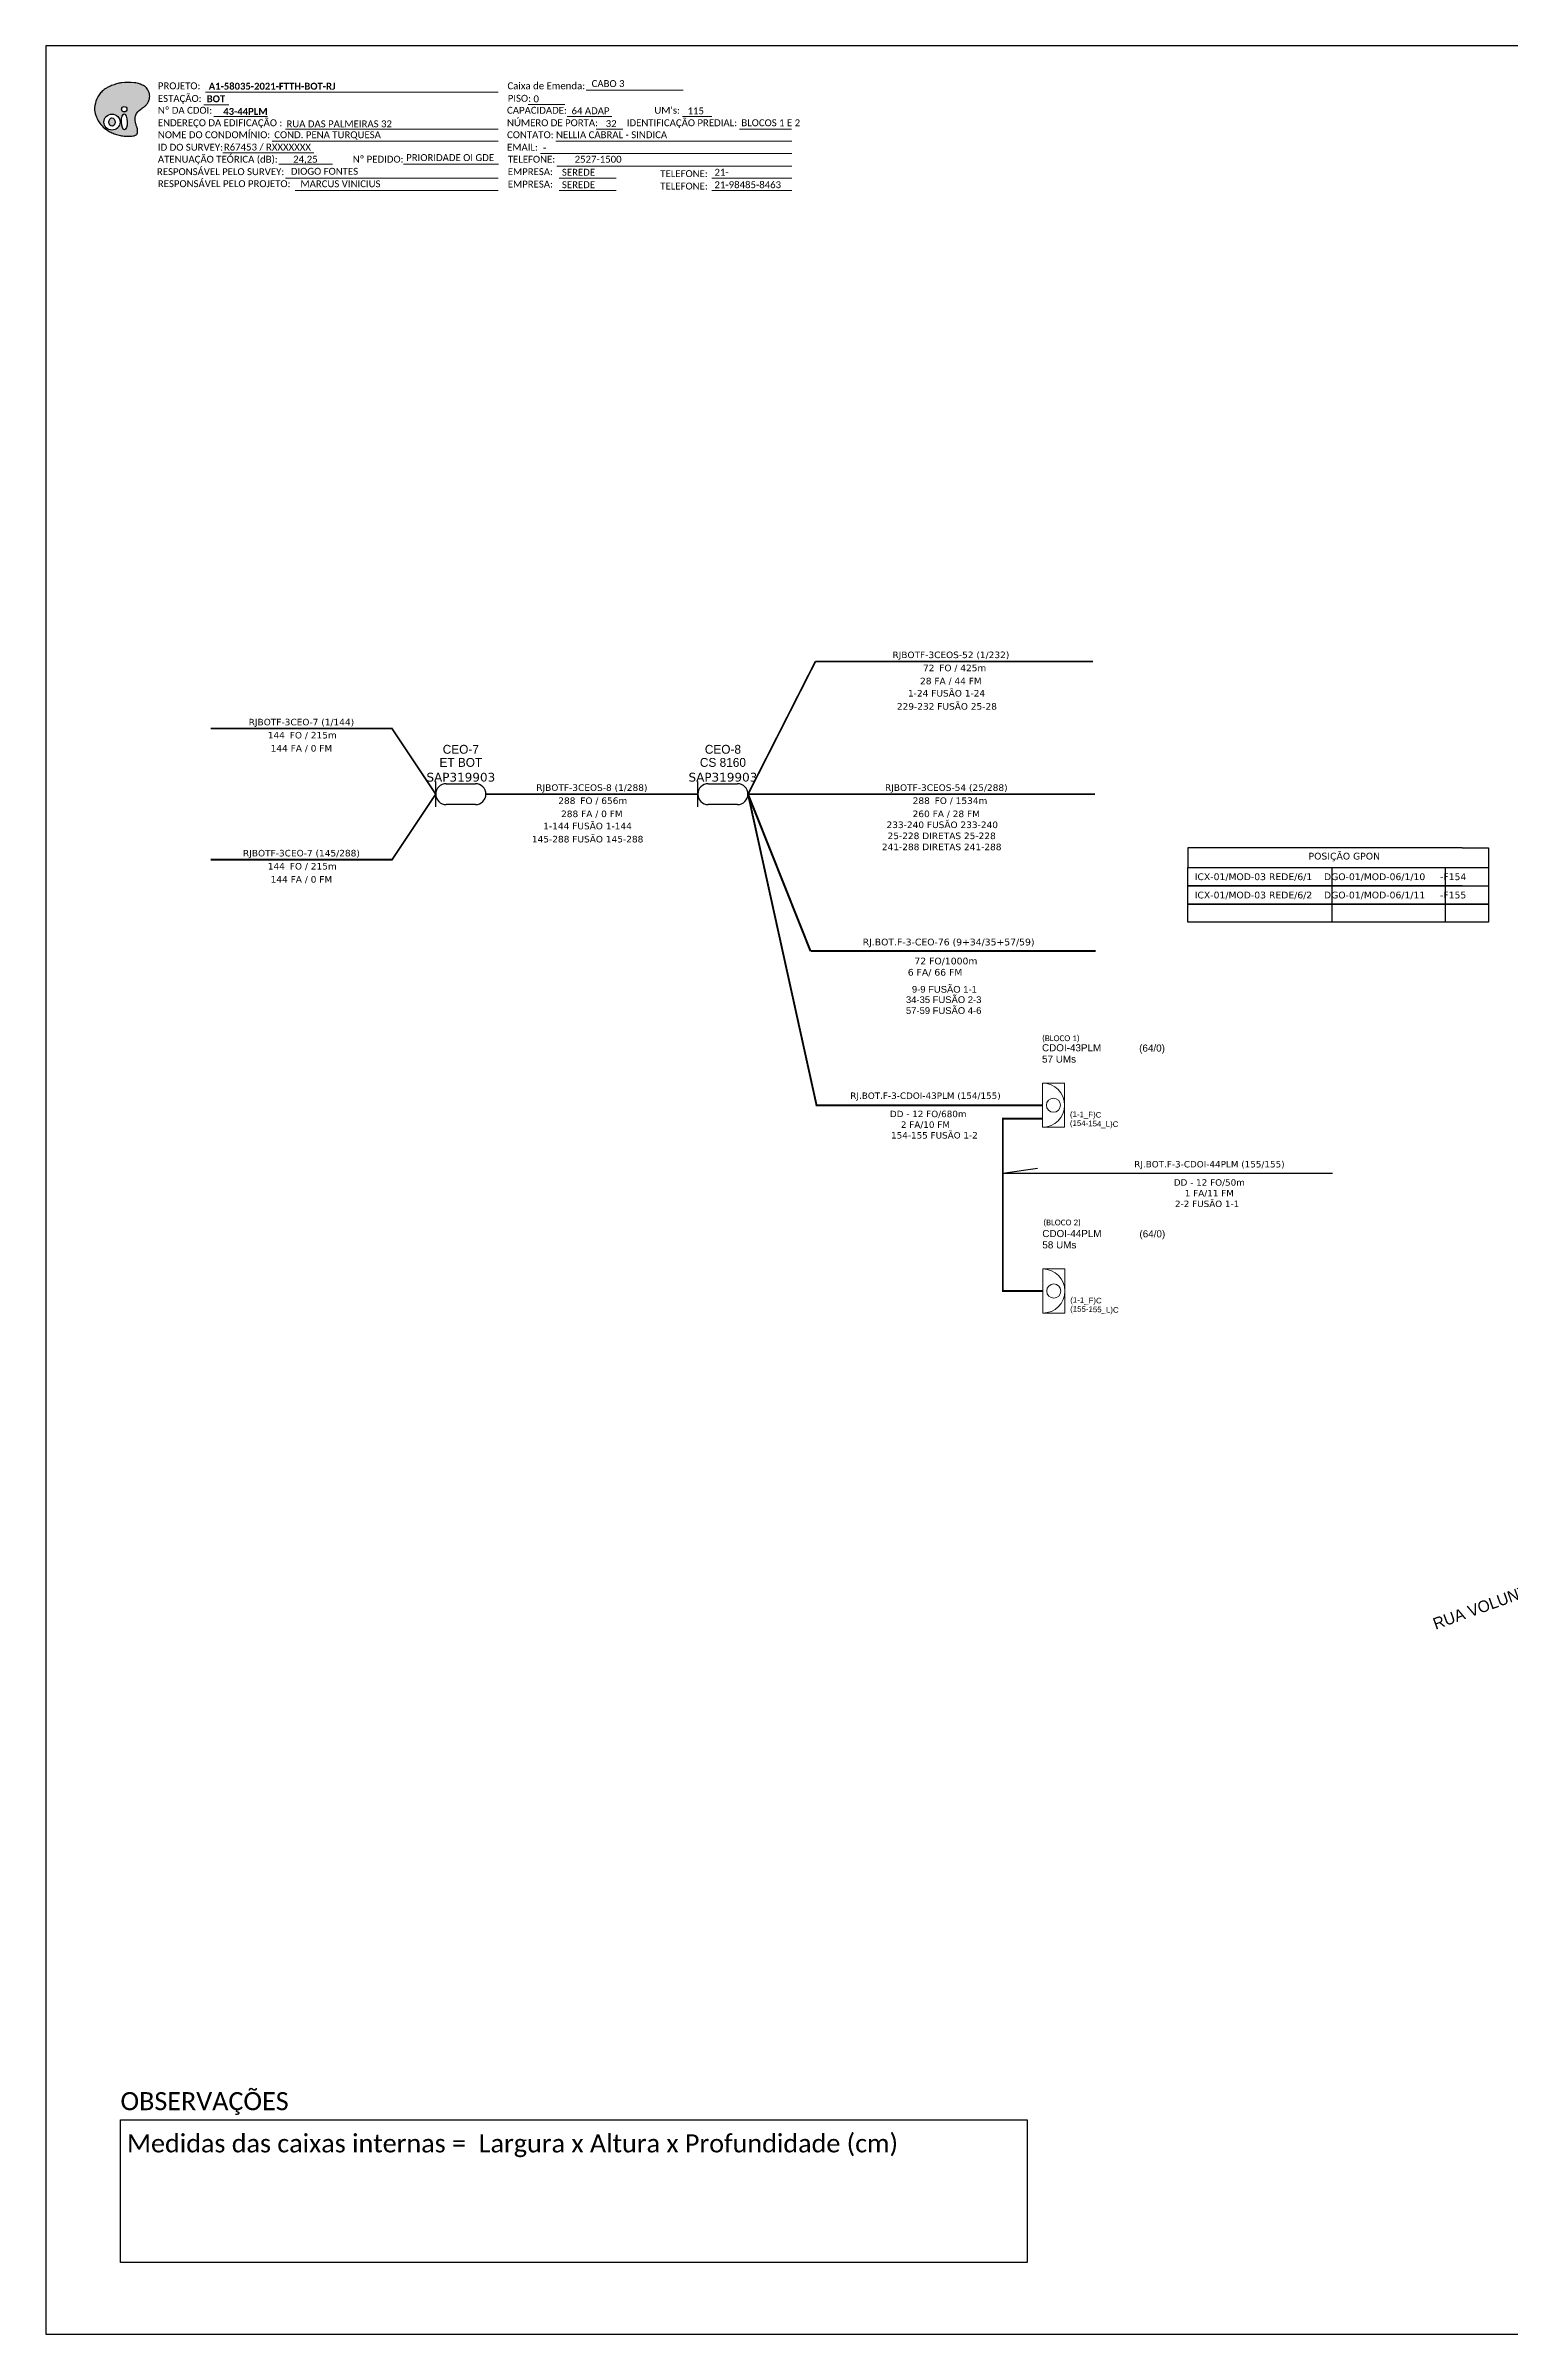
# Model space of a CAD drawing. Header units: inches. Extents: x 1895 to 3364, y -32 to 807.
# Drawn here: x 1895 to 2275, y -28 to 566 of the extents above; entities that cross this region are included whole.
import ezdxf
from ezdxf.enums import TextEntityAlignment as Align

# ---------------------------------------------------------------- set-up
doc = ezdxf.new("R2010")
doc.units = ezdxf.units.IN
doc.header["$MEASUREMENT"] = 0
for name, color, linetype, lineweight in [("20.0-LEGENDA DOS CDO'S", 1, 'Continuous', 0), ('20.1-CDO_INTERIOR', 1, 'Continuous', 0), ('Texto_Cabos', 1, 'Continuous', 20)]:
    doc.layers.add(name, color=color, linetype=linetype, lineweight=lineweight)
for name, color, linetype in [('CAP a instalar', 1, 'Continuous'), ('CD a instalar', 1, 'Continuous'), ('CEO', 1, 'Continuous'), ('MUB_SEGMENTO', 7, 'Continuous')]:
    doc.layers.add(name, color=color, linetype=linetype)
doc.styles.add('ARIAL', font='arial.ttf')
doc.styles.add('siredit', font='verdana.ttf')
doc.styles.add('Style-font000', font='font000.shx')
doc.styles.add('style0', font='arial.ttf', dxfattribs={"height": 1.137214})
doc.styles.add('WMF-Calibri0', font='calibri.ttf')
doc.styles.add('WMF-Calibri1', font='calibrib.ttf')

# ---------------------------------------------------------------- blocks, each defined once
blk = doc.blocks.new('OI')
h = blk.add_hatch(color=40)
edge = h.paths.add_edge_path()
edge.add_spline(control_points=[(4.35, -0.67), (3.92, -0.99), (3.26, -1.5), (2.81, -2.59), (2.9, -3.5), (3.06, -4.27), (3.31, -4.85), (3.37, -5.39), (3.4, -5.88), (3.2, -6.4), (2.54, -6.61), (1.65, -6.63), (0.55, -6.67), (-0.56, -6.42), (-1.61, -6.14), (-2.77, -5.61), (-3.92, -4.77), (-4.89, -3.7), (-5.34, -2.65), (-5.6, -1.94), (-5.85, -0.96), (-5.71, 0.47), (-5.1, 2.02), (-4.14, 3.02), (-3.3, 3.61), (-2.37, 4.16), (-1.36, 4.44), (-0.56, 4.7), (0.79, 4.85), (2.24, 4.97), (3.79, 4.57), (4.67, 4.21), (5.44, 3.65), (5.76, 2.99), (6.03, 2.21), (6.01, 1.46), (5.72, 0.64), (5.31, 0.08), (4.88, -0.38), (4.51, -0.55), (4.35, -0.67)], knot_values=[0, 0, 0, 0, 1.60434, 2.417191, 3.427595, 4.282808, 4.776746, 5.304182, 5.888771, 6.258406, 6.858137, 7.79129, 8.986195, 10.124242, 11.187857, 12.242908, 13.953784, 15.414161, 16.515391, 17.349188, 17.675853, 19.552021, 21.515531, 22.568638, 23.63245, 24.621084, 25.782718, 26.745347, 27.142653, 29.870543, 31.004649, 31.921532, 32.709589, 33.801391, 34.042471, 35.192333, 35.971461, 36.628871, 37.254359, 37.836911, 37.836911, 37.836911, 37.836911], degree=3, periodic=0)
h.paths.add_polyline_path([(1.13, -0.87, -1), (-0.04, -0.87, -1)], flags=16)
edge = h.paths.add_edge_path(flags=16)
edge.add_ellipse((0.56, -3.59), major_axis=(-0.02, 1.71), ratio=0.361305, start_angle=0, end_angle=360)
h.paths.add_polyline_path([(-0.36, -3.62, -1), (-3.8, -3.62, -1)], flags=16)
edge = h.paths.add_edge_path(flags=0)
edge.add_ellipse((-2.08, -3.62), major_axis=(0, 0.885), ratio=0.758294, start_angle=0, end_angle=360)
at = {"color": 40}
for centre, radius in [((-2.08, -3.62), 1.72), ((0.54, -0.87), 0.587)]:
    blk.add_circle(centre, radius, dxfattribs=at)
blk.add_ellipse((-2.08, -3.62), major_axis=(0, 0.885), ratio=0.758294, start_param=-3.141592653589792, end_param=3.141592653589792, dxfattribs=at)
blk.add_ellipse((0.56, -3.59), major_axis=(-0.02, 1.71), ratio=0.361305, dxfattribs=at)
at = {"color": 40, "start_tangent": (-0.800898, -0.598801), "end_tangent": (-0.800898, -0.598801)}
blk.add_spline([(4.35, -0.67), (3.2, -1.78), (2.9, -2.54), (2.92, -3.55), (3.12, -4.38), (3.28, -4.85), (3.37, -5.37), (3.35, -5.95), (3.2, -6.29), (2.66, -6.55), (1.73, -6.63), (0.54, -6.62), (-0.58, -6.41), (-1.6, -6.11), (-2.56, -5.67), (-3.95, -4.67), (-4.89, -3.56), (-5.37, -2.56), (-5.64, -1.78), (-5.72, -1.46), (-5.63, 0.42), (-4.84, 2.22), (-4.13, 2.99), (-3.27, 3.62), (-2.4, 4.09), (-1.3, 4.47), (-0.37, 4.72), (0.02, 4.77), (2.75, 4.8), (3.85, 4.53), (4.69, 4.16), (5.31, 3.68), (5.85, 2.73), (5.93, 2.5), (5.94, 1.35), (5.67, 0.62), (5.29, 0.08), (4.84, -0.36), (4.35, -0.67)], degree=3, dxfattribs=at)
blk = doc.blocks.new('CDOI_INT')
at = {"layer": '20.1-CDO_INTERIOR', "color": 0, "lineweight": 18}
blk.add_lwpolyline([(4.25, -4.25), (4.25, 4.25), (0, 4.25), (0, -4.25)], close=True, dxfattribs=at)
blk.add_circle((2.12, 0), 1.36, dxfattribs=at)
blk.add_arc((0, 0), 4.25, 270, 90, dxfattribs=at)
at = {"layer": "20.0-LEGENDA DOS CDO'S", "color": 0, "style": 'ARIAL'}
for tag, p in [('CDO_N', (-0.08, 10.38)), ('SURVEY', (-0.08, 8.2)), ('SPLITER_1', (21.18, 10.38)), ('SPLITER_2', (21.19, 8.68)), ('SAP', (-0.08, 6.23)), ('1:XX', (5.94, -2.22)), ('UMS', (5.94, -4.24))]:
    blk.add_attdef(tag, p, '', height=1.36, dxfattribs=at)
blk.add_attdef('FIBRAS_UTILIZADAS', text='', height=1.36, dxfattribs=at).set_placement((15.34, 10.38), align=Align.CENTER)

msp = doc.modelspace()

# ---------------------------------------------------------------- linework, layer by layer
msp.add_line((2262.8, 357.89), (2269.65, 357.89))
at = {"color": 0}
for p, q in [((2269.65, 357.89), (2269.65, 343.34)), ((2269.65, 343.34), (2262.8, 343.34))]:
    msp.add_line(p, q, dxfattribs=at)
for points in [[(1895.12, -27.89), (2733.69, -27.89), (2733.69, 566.11), (1895.12, 566.11), (1895.12, -27.89)], [(2262.8, 352.84), (2269.65, 352.84)]]:
    msp.add_lwpolyline(points)
at = {"color": 7, "lineweight": 0}
for points in [[(1936.63, 554.07), (2012.6, 554.07)], [(2035.44, 554.56), (2060.58, 554.56)], [(1936.12, 550.79), (1942.67, 550.79)], [(1938.78, 547.72), (1952.72, 547.72)], [(2020.4, 550.84), (2029.88, 550.84)], [(2030.45, 547.72), (2042.07, 547.72)], [(2060.39, 547.72), (2068.06, 547.72)], [(1953.94, 541.37), (2012.6, 541.37)], [(1957.35, 544.49), (2012.6, 544.49)], [(2027.56, 541.37), (2088.79, 541.37)], [(2038.03, 544.49), (2044.98, 544.49)], [(2075.21, 544.49), (2088.76, 544.49)], [(1941.1, 538.31), (1964.7, 538.31)], [(1955.63, 535.34), (1969.58, 535.34)], [(1987.96, 535.35), (2012.46, 535.35)], [(1988.47, 535.35), (2012.62, 535.35)], [(2023.53, 538.14), (2088.79, 538.14)], [(2027.81, 534.9), (2088.79, 534.9)], [(1957.35, 531.79), (2012.6, 531.79)], [(2028.42, 531.79), (2043.22, 531.79)], [(2068.02, 531.79), (2088.79, 531.79)], [(1959.84, 528.55), (2012.6, 528.55)], [(2028.42, 528.55), (2043.22, 528.55)], [(2068.02, 528.55), (2088.79, 528.55)]]:
    msp.add_lwpolyline(points, dxfattribs=at)
at = {"color": 1, "const_width": 0.5}
for points in [[(2077.44, 371.86), (2095.23, 291.12), (2153.88, 291.12)], [(2153.88, 287.65), (2143.59, 287.65), (2143.59, 242.89), (2153.95, 242.89)]]:
    msp.add_lwpolyline(points, dxfattribs=at)
at = {"color": 0}
for points in [[(2258.43, 352.84), (2258.43, 338.6)], [(2262.8, 348.09), (2269.65, 348.09)]]:
    msp.add_lwpolyline(points, dxfattribs=at)
for points in [[(2191.64, 343.34), (2269.65, 343.34), (2269.65, 338.6), (2191.64, 338.6)], [(1914.55, 27.74), (2149.9, 27.74), (2149.9, -9.24), (1914.55, -9.24)]]:
    msp.add_lwpolyline(points, close=True, dxfattribs=at)
at = {"layer": 'CAP a instalar', "color": 0, "ltscale": 7, "const_width": 0.545}
for points in [[(2077.44, 371.86), (2093.66, 331.13)], [(2093.66, 331.13), (2167.73, 331.13)]]:
    msp.add_lwpolyline(points, dxfattribs=at)
at = {"layer": 'CD a instalar', "color": 0, "linetype": 'Continuous'}
for p, q in [((2262.8, 357.89), (2191.64, 357.89)), ((2191.64, 357.89), (2191.64, 352.84)), ((2191.64, 352.84), (2262.8, 352.84)), ((2191.64, 352.84), (2262.8, 352.84)), ((2191.64, 348.09), (2191.64, 352.84)), ((2229.01, 352.84), (2229.01, 348.09)), ((2262.8, 348.09), (2191.64, 348.09)), ((2191.64, 348.09), (2262.8, 348.09)), ((2191.64, 343.34), (2191.64, 348.09)), ((2229.01, 348.09), (2229.01, 338.6)), ((2262.8, 343.34), (2191.64, 343.34))]:
    msp.add_line(p, q, dxfattribs=at)
at = {"layer": 'CD a instalar', "color": 0, "linetype": 'Continuous', "const_width": 0.454}
for points in [[(2077.44, 371.86), (2094.95, 406.32)], [(2094.95, 406.32), (2167.01, 406.32)], [(1996.36, 371.86), (1985.02, 388.87), (1937.96, 388.87)], [(1996.36, 371.86), (1985.02, 354.85), (1937.96, 354.85)], [(2009.4, 371.86), (2064.4, 371.86)], [(2077.44, 371.86), (2167.56, 371.86)]]:
    msp.add_lwpolyline(points, dxfattribs=at)
at = {"layer": 'CD a instalar', "color": 1, "linetype": 'Continuous'}
for points in [[(2143.59, 273.44), (2152.57, 274.76)], [(2143.59, 273.44), (2229.15, 273.44)]]:
    msp.add_lwpolyline(points, dxfattribs=at)
at = {"layer": 'CEO', "color": 0}
for p, q in [((1999.07, 374.57), (2006.68, 374.57)), ((2006.68, 369.14), (1999.07, 369.14))]:
    msp.add_line(p, q, dxfattribs=at)
at = {"layer": 'CEO', "color": 5}
for p, q in [((2067.11, 374.57), (2074.72, 374.57)), ((2074.72, 369.14), (2067.11, 369.14))]:
    msp.add_line(p, q, dxfattribs=at)
at = {"layer": 'CEO', "color": 0}
msp.add_lwpolyline([(1996.36, 368.59), (1996.36, 375.13)], dxfattribs=at)
at = {"layer": 'CEO', "color": 5}
msp.add_lwpolyline([(2064.4, 368.59), (2064.4, 375.13)], dxfattribs=at)
at = {"layer": 'CEO', "color": 0}
for centre, start, end in [((1999.07, 371.86), 90, 270), ((2006.68, 371.86), 270, 90)]:
    msp.add_arc(centre, 2.71, start, end, dxfattribs=at)
at = {"layer": 'CEO', "color": 5}
for centre, start, end in [((2067.11, 371.86), 90, 270), ((2074.72, 371.86), 270, 90)]:
    msp.add_arc(centre, 2.71, start, end, dxfattribs=at)

# ---------------------------------------------------------------- block references
at = {"color": 7, "xscale": 1.213923925163963, "yscale": 1.213923925162816, "zscale": 1.213923925163967, "rotation": 0.1532896023305154}
msp.add_blockref('OI', (1914.83, 550.7), dxfattribs=at)
at = {"layer": 'CAP a instalar', "color": 1, "ltscale": 7}
ref = msp.add_blockref('CDOI_INT', (2153.88, 291.12), dxfattribs=dict(at, xscale=1.348630136872089, yscale=1.348630136872089, zscale=1.348630136871767))
ref.add_attrib('CDO_N', 'CDOI-43PLM', (2153.76, 305.12), dxfattribs={"layer": "20.0-LEGENDA DOS CDO'S", "color": 0, "height": 1.834, "style": 'ARIAL'})
ref.add_attrib('FIBRAS_UTILIZADAS', '       (64/0)', dxfattribs={"layer": "20.0-LEGENDA DOS CDO'S", "color": 0, "height": 1.8345, "style": 'ARIAL'}).set_placement((2179.84, 305.04), align=Align.CENTER)
ref.add_attrib('SURVEY', '57 UMs', (2153.77, 302.18), dxfattribs={"layer": "20.0-LEGENDA DOS CDO'S", "color": 0, "height": 1.834, "style": 'ARIAL'})
ref = msp.add_blockref('CDOI_INT', (2153.95, 242.89), dxfattribs=dict(at, xscale=1.348630136872089, yscale=1.348630136872089, zscale=1.348630136871767))
ref.add_attrib('CDO_N', 'CDOI-44PLM', (2153.84, 256.89), dxfattribs={"layer": "20.0-LEGENDA DOS CDO'S", "color": 0, "height": 1.834, "style": 'ARIAL'})
ref.add_attrib('FIBRAS_UTILIZADAS', '       (64/0)', dxfattribs={"layer": "20.0-LEGENDA DOS CDO'S", "color": 0, "height": 1.8345, "style": 'ARIAL'}).set_placement((2179.91, 256.82), align=Align.CENTER)
ref.add_attrib('SURVEY', '58 UMs', (2153.85, 253.95), dxfattribs={"layer": "20.0-LEGENDA DOS CDO'S", "color": 0, "height": 1.834, "style": 'ARIAL'})

# ---------------------------------------------------------------- texts
at = {"color": 7, "lineweight": 0, "style": 'WMF-Calibri0'}
for s, height, p in [('PROJETO:', 1.793, (1924.23, 554.82)), ('ESTAÇÃO:', 1.793, (1924.23, 551.54)), ('Caixa de Emenda:', 1.7927, (2014.99, 554.82)), ('PISO:', 1.793, (2015.06, 551.58)), ('Nº DA CDOI:', 1.7927, (1924.23, 548.47)), ('ENDEREÇO DA EDIFICAÇÃO :', 1.7927, (1924.23, 545.23)), ('CAPACIDADE:', 1.7927, (2014.88, 548.47)), ('NÚMERO DE PORTA:', 1.7927, (2014.88, 545.23)), ('IDENTIFICAÇÃO PREDIAL:', 1.7927, (2045.96, 545.23)), ("UM's:", 1.793, (2053.12, 548.47)), ('BLOCOS 1 E 2', 1.7927, (2075.71, 545.23)), ('NOME DO CONDOMÍNIO:', 1.7927, (1924.23, 542.12)), ('ID DO SURVEY:', 1.7927, (1924.23, 538.88)), ('COND. PENA TURQUESA', 1.7927, (1954.45, 542.12)), ('CONTATO: NELLIA CABRAL - SINDICA', 1.7927, (2014.88, 542.12)), ('EMAIL:', 1.793, (2014.88, 538.88)), ('RESPONSÁVEL PELO SURVEY:', 1.7927, (1923.99, 532.54)), ('ATENUAÇÃO TEÓRICA (dB):', 1.7927, (1924.23, 535.77)), ('24,25', 1.793, (1959.35, 535.77)), ('Nº PEDIDO:', 1.793, (1974.82, 535.78)), ('TELEFONE:        2527-1500', 1.7927, (2015.06, 535.77)), ('RESPONSÁVEL PELO PROJETO:', 1.7927, (1924.23, 529.42)), ('EMPRESA:', 1.793, (2015.06, 532.54)), ('EMPRESA:', 1.793, (2015.06, 529.3)), ('TELEFONE:', 1.793, (2054.66, 532.03)), ('TELEFONE:', 1.793, (2054.66, 528.79)), ('(BLOCO 1)', 1.5, (2153.79, 307.75)), ('(BLOCO 2)', 1.5, (2154.11, 259.94))]:
    msp.add_text(s, height=height, dxfattribs=at).set_placement(p)
at = {"color": 7, "linetype": 'Continuous'}
for s, height, style, p in [('BOT', 1.793, 'WMF-Calibri1', (1936.91, 551.45)), ('A1-58035-2021-FTTH-BOT-RJ', 1.7927, 'WMF-Calibri1', (1937.43, 554.72)), ('0', 1.79, 'WMF-Calibri0', (2021.75, 551.44)), ('CABO 3', 1.793, 'WMF-Calibri0', (2036.84, 555.4)), ('RUA DAS PALMEIRAS 32 ', 1.7927, 'WMF-Calibri0', (1957.61, 544.95)), ('64 ADAP', 1.793, 'WMF-Calibri0', (2031.62, 548.34)), ('32', 1.793, 'WMF-Calibri0', (2040.49, 545.02)), ('115', 1.793, 'WMF-Calibri0', (2061.74, 548.32)), ('R67453 / RXXXXXXX', 1.7927, 'WMF-Calibri0', (1941.36, 538.92)), ('-', 1.79, 'WMF-Calibri0', (2024.23, 538.74)), ('DIOGO FONTES', 1.7927, 'WMF-Calibri0', (1958.75, 532.63)), ('MARCUS VINICIUS ', 1.7927, 'WMF-Calibri0', (1961.24, 529.39)), ('SEREDE', 1.793, 'WMF-Calibri0', (2029.12, 532.39)), ('SEREDE', 1.793, 'WMF-Calibri0', (2029.12, 529.15)), ('21-', 1.793, 'WMF-Calibri0', (2068.73, 532.39)), ('21-98485-8463', 1.7927, 'WMF-Calibri0', (2068.73, 529.15))]:
    msp.add_text(s, height=height, dxfattribs=dict(at, style=style)).set_placement(p)
at = {"color": 7, "linetype": 'Continuous', "style": 'WMF-Calibri1'}
msp.add_text('43-44PLM', height=1.793, dxfattribs=at).set_placement((1946.96, 548.18), align=Align.CENTER)
at = {"color": 7, "style": 'WMF-Calibri0'}
msp.add_text('PRIORIDADE OI GDE ', height=1.7927, dxfattribs=at).set_placement((1988.7, 536.19))
at = {"color": 0, "linetype": 'Continuous', "style": 'ARIAL'}
for s, p in [('9-9 FUSÃO 1-1', (2119.98, 320.33)), ('34-35 FUSÃO 2-3', (2118.44, 317.64)), ('57-59 FUSÃO 4-6', (2118.44, 314.81))]:
    msp.add_text(s, height=1.752, dxfattribs=at).set_placement(p)
at = {"style": 'WMF-Calibri0'}
msp.add_text('OBSERVAÇÕES', height=4.68, dxfattribs=at).set_placement((1914.52, 30.27))
at = {"color": 0, "linetype": 'Continuous', "insert": (2102.1, 332.34), "char_height": 1.752, "width": 54.5384, "attachment_point": 1}
msp.add_mtext('{\\fVerdana|b0|i0|c0|p34;\\P\\pi17;\\C256;  72 FO/1000m\\C5;\\P\\pi0;             \\C0;         6 FA/ 66 FM\\P\\C5;                 }', dxfattribs=at)
at = {"color": 1, "linetype": 'Continuous', "char_height": 1.6644, "width": 51.8115, "attachment_point": 1}
for s, insert in [('{\\fVerdana|b0|i0|c0|p34;\\P\\pi13.3;DD - 12 FO/680m\\P\\pi16.15;2 FA/10 FM\\P\\pi13.6;154-155 FUSÃO 1-2}', (2100.97, 292.46)), ('{\\fVerdana|b0|i0|c0|p34;\\P\\pi13.3;DD - 12 FO/50m\\P\\pi16.15;1 FA/11 FM\\P\\pi13.6;2-2 FUSÃO 1-1}', (2174.68, 274.68))]:
    msp.add_mtext(s, dxfattribs=dict(at, insert=insert))
at = {"insert": (1916.21, 23.99), "char_height": 4.68, "width": 432.4037, "attachment_point": 1, "style": 'WMF-Calibri0'}
msp.add_mtext('Medidas das caixas internas =  Largura x Altura x Profundidade (cm)', dxfattribs=at)
at = {"layer": 'CAP a instalar', "color": 1, "ltscale": 7, "attachment_point": 7, "rotation": 358.51883, "style": 'style0'}
for s, insert, char_height in [('(154-154_L)C', (2160.98, 285.35), 1.4595), ('(1-1_F)C', (2160.99, 287.65), 1.46), ('(155-155_L)C', (2161.05, 237.13), 1.4595), ('({\\fArial|b0|i0|c0|p34;1}-{\\fArial|b0|i0|c0|p34;1}_F)C', (2161.07, 239.43), 1.4595)]:
    msp.add_mtext(s, dxfattribs=dict(at, insert=insert, char_height=char_height))
at = {"layer": 'CD a instalar', "color": 0, "linetype": 'Continuous', "char_height": 1.752, "width": 89.0568, "attachment_point": 1}
for s, insert in [('{\\fVerdana|b0|i0|c0|p34;POSIÇÃO GPON}', (2222.96, 356.65)), ('{\\fVerdana|b0|i0|c0|p34; ICX-01/MOD-03 REDE/6/1    DGO-01/MOD-06/1/10     -F154}', (2192.64, 351.3)), ('{\\fVerdana|b0|i0|c0|p34; ICX-01/MOD-03 REDE/6/2    DGO-01/MOD-06/1/11     -F155}', (2192.64, 346.55)), ('{\\fVerdana|b0|i0|c0|p34;\\P             RJ.BOT.F-3-CEO-76 (9+34/35+57/59)}', (2097.27, 337.27))]:
    msp.add_mtext(s, dxfattribs=dict(at, insert=insert))
at = {"layer": 'CD a instalar', "color": 1, "linetype": 'Continuous', "char_height": 1.6644, "width": 74.0509, "attachment_point": 1}
for s, insert in [('{\\fVerdana|b0|i0|c0|p34;\\PRJ.BOT.F-3-CDOI-43PLM (154/155)}', (2103.99, 297.2)), ('{\\fVerdana|b0|i0|c0|p34;\\PRJ.BOT.F-3-CDOI-44PLM (155/155)}', (2177.7, 279.41))]:
    msp.add_mtext(s, dxfattribs=dict(at, insert=insert))
at = {"layer": 'CEO', "color": 0, "linetype": 'Continuous'}
for s, height, style, p in [('ET BOT', 2.299, 'Style-font000', (2002.88, 380.1)), ('CEO-7', 2.299, 'Style-font000', (2002.88, 383.5)), ('SAP319903', 2.268, 'siredit', (2002.88, 376.27))]:
    msp.add_text(s, height=height, dxfattribs=dict(at, style=style)).set_placement(p, align=Align.MIDDLE_CENTER)
at = {"layer": 'CEO', "color": 5, "linetype": 'Continuous'}
for s, height, style, p in [('CS 8160', 2.299, 'Style-font000', (2070.92, 380.1)), ('CEO-8', 2.299, 'Style-font000', (2070.92, 383.5)), ('SAP319903', 2.268, 'siredit', (2070.92, 376.27))]:
    msp.add_text(s, height=height, rotation=360, dxfattribs=dict(at, style=style)).set_placement(p, align=Align.MIDDLE_CENTER)
at = {"layer": 'MUB_SEGMENTO', "color": 255}
msp.add_text('RUA VOLUNTARIOS DA PATRIA', height=3, rotation=19.84077, dxfattribs=at).set_placement((2255.94, 154.97))
at = {"layer": 'Texto_Cabos', "color": 0, "linetype": 'Continuous', "style": 'siredit'}
for s, p in [('RJBOTF-3CEOS-52 (1/232)', (2130.1, 408.02)), ('28 FA / 44 FM', (2130.1, 401.22)), ('RJBOTF-3CEO-7 (1/144)', (1961.49, 390.57)), ('144 FA / 0 FM', (1961.49, 383.76)), ('RJBOTF-3CEOS-8 (1/288)', (2036.9, 373.56)), ('RJBOTF-3CEOS-54 (25/288)', (2128.91, 373.56)), ('288 FA / 0 FM', (2036.9, 366.75)), ('260 FA / 28 FM', (2128.91, 366.75)), ('RJBOTF-3CEO-7 (145/288)', (1961.49, 356.55)), ('144 FA / 0 FM', (1961.49, 349.74))]:
    msp.add_text(s, height=1.701, dxfattribs=at).set_placement(p, align=Align.MIDDLE_CENTER)
for s, p in [('72', (2125.83, 404.62)), ('144', (1957.21, 387.17)), ('288', (2032.63, 370.16)), ('288', (2124.64, 370.16)), ('144', (1957.21, 353.15))]:
    msp.add_text(s, height=1.701, dxfattribs=at).set_placement(p, align=Align.MIDDLE_RIGHT)
at = {"layer": 'Texto_Cabos', "color": 0, "style": 'siredit'}
for p in [(2131.79, 404.62), (1963.18, 387.17), (2038.59, 370.16), (2130.6, 370.16), (1963.18, 353.15)]:
    msp.add_text('FO /', height=1.701, dxfattribs=at).set_placement(p, align=Align.MIDDLE_RIGHT)
at = {"layer": 'Texto_Cabos', "color": 0, "linetype": 'Continuous', "style": 'siredit'}
for s, p in [('425m', (2132.55, 404.62)), ('215m', (1963.93, 387.17)), ('656m', (2039.34, 370.16)), ('1534m', (2131.35, 370.16)), ('215m', (1963.93, 353.15))]:
    msp.add_text(s, height=1.701, dxfattribs=at).set_placement(p, align=Align.MIDDLE_LEFT)
for s, p in [('1-24 FUSÃO 1-24', (2118.96, 397.2)), ('229-232 FUSÃO 25-28', (2116.08, 393.79)), ('1-144 FUSÃO 1-144', (2024.27, 362.74)), ('233-240 FUSÃO 233-240', (2113.39, 363.06)), ('145-288 FUSÃO 145-288', (2021.32, 359.33)), ('241-288 DIRETAS 241-288', (2112.18, 357.32)), ('25-228 DIRETAS 25-228', (2113.66, 360.19))]:
    msp.add_text(s, height=1.701, dxfattribs=at).set_placement(p)

doc.saveas('drawing.dxf')
